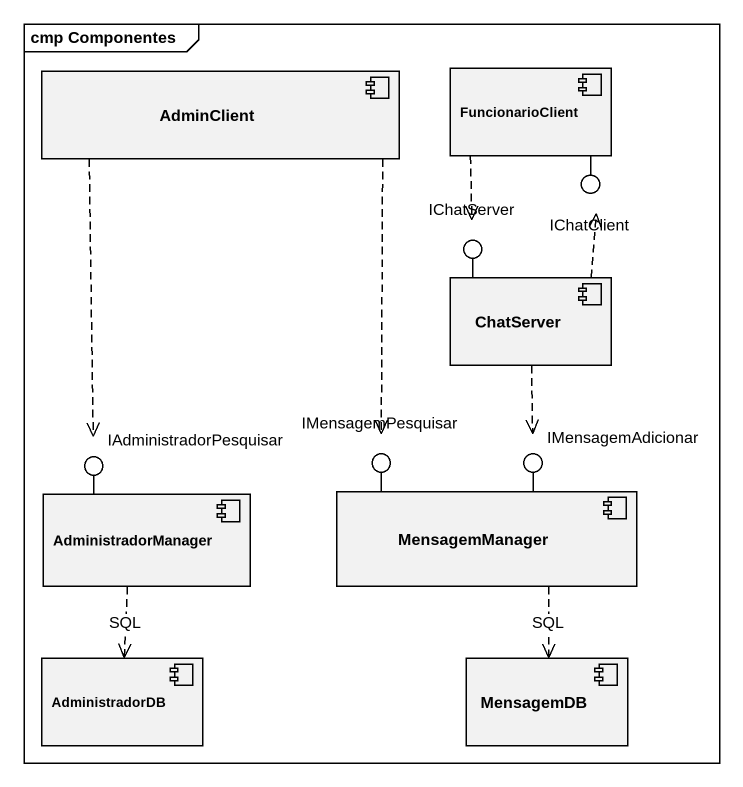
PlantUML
@startuml
mainframe cmp Componentes
component AdminClient
component FuncionarioClient
() IChatClient
component ChatServer
() IChatServer
() IAdministradorPesquisar
() IMensagemPesquisar
() IMensagemAdicionar
component AdministradorManager
component MensagemManager
component AdministradorDB
component MensagemDB
FuncionarioClient -- IChatClient
ChatServer -up- IChatServer
AdministradorManager -up- IAdministradorPesquisar
MensagemManager -up- IMensagemPesquisar
MensagemManager -up- IMensagemAdicionar
AdminClient ..> IAdministradorPesquisar
AdminClient ..> IMensagemPesquisar
FuncionarioClient ..> IChatServer
ChatServer .up.> IChatClient
ChatServer ..> IMensagemAdicionar
AdministradorManager ..> AdministradorDB : SQL
MensagemManager ..> MensagemDB : SQL
@enduml
